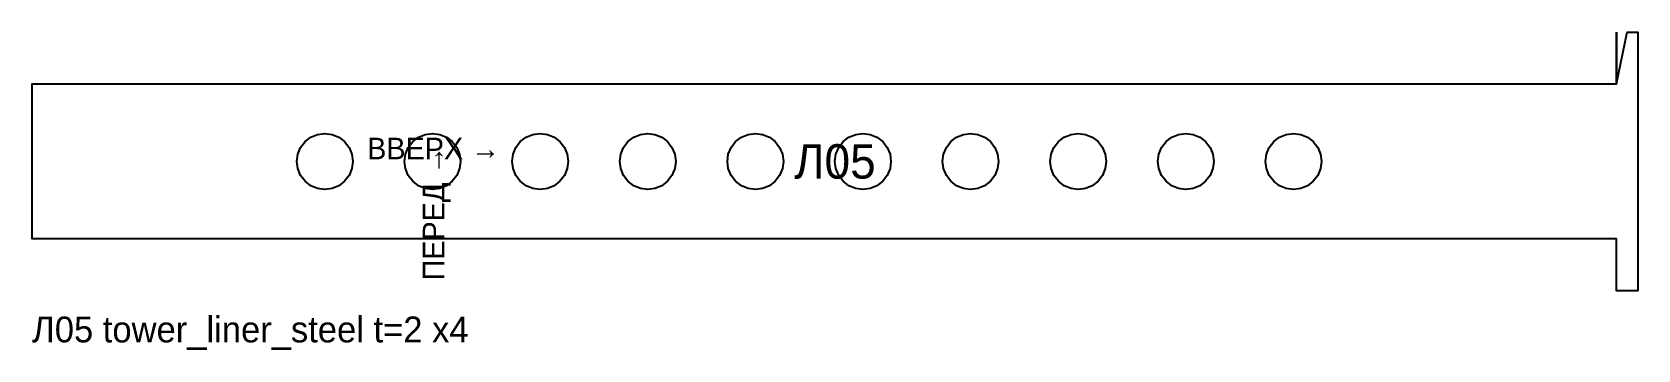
# Model space of a CAD drawing. Header units: millimetres. Extents: x 0 to 373, y -14 to 60.
import ezdxf
from ezdxf.enums import TextEntityAlignment as Align

# ---------------------------------------------------------------- set-up
doc = ezdxf.new("R2010")
doc.units = ezdxf.units.MM

msp = doc.modelspace()

# ---------------------------------------------------------------- linework, layer by layer
at = {"layer": 'CUT'}
for points in [[(368, 60), (368, 54), (368, 48), (370.5, 60), (373, 60), (373, 30), (373, 0), (370.5, 0), (368, 0), (368, 6), (368, 12), (184, 12), (0, 12), (0, 30), (0, 48), (184, 48), (368, 48)], [(74.5, 30), (74.28, 28.32), (73.63, 26.75), (72.6, 25.4), (71.25, 24.37), (69.68, 23.72), (68, 23.5), (66.32, 23.72), (64.75, 24.37), (63.4, 25.4), (62.37, 26.75), (61.72, 28.32), (61.5, 30), (61.72, 31.68), (62.37, 33.25), (63.4, 34.6), (64.75, 35.63), (66.32, 36.28), (68, 36.5), (69.68, 36.28), (71.25, 35.63), (72.6, 34.6), (73.63, 33.25), (74.28, 31.68), (74.5, 30)], [(99.5, 30), (99.28, 28.32), (98.63, 26.75), (97.6, 25.4), (96.25, 24.37), (94.68, 23.72), (93, 23.5), (91.32, 23.72), (89.75, 24.37), (88.4, 25.4), (87.37, 26.75), (86.72, 28.32), (86.5, 30), (86.72, 31.68), (87.37, 33.25), (88.4, 34.6), (89.75, 35.63), (91.32, 36.28), (93, 36.5), (94.68, 36.28), (96.25, 35.63), (97.6, 34.6), (98.63, 33.25), (99.28, 31.68), (99.5, 30)], [(124.5, 30), (124.28, 28.32), (123.63, 26.75), (122.6, 25.4), (121.25, 24.37), (119.68, 23.72), (118, 23.5), (116.32, 23.72), (114.75, 24.37), (113.4, 25.4), (112.37, 26.75), (111.72, 28.32), (111.5, 30), (111.72, 31.68), (112.37, 33.25), (113.4, 34.6), (114.75, 35.63), (116.32, 36.28), (118, 36.5), (119.68, 36.28), (121.25, 35.63), (122.6, 34.6), (123.63, 33.25), (124.28, 31.68), (124.5, 30)], [(149.5, 30), (149.28, 28.32), (148.63, 26.75), (147.6, 25.4), (146.25, 24.37), (144.68, 23.72), (143, 23.5), (141.32, 23.72), (139.75, 24.37), (138.4, 25.4), (137.37, 26.75), (136.72, 28.32), (136.5, 30), (136.72, 31.68), (137.37, 33.25), (138.4, 34.6), (139.75, 35.63), (141.32, 36.28), (143, 36.5), (144.68, 36.28), (146.25, 35.63), (147.6, 34.6), (148.63, 33.25), (149.28, 31.68), (149.5, 30)], [(174.5, 30), (174.28, 28.32), (173.63, 26.75), (172.6, 25.4), (171.25, 24.37), (169.68, 23.72), (168, 23.5), (166.32, 23.72), (164.75, 24.37), (163.4, 25.4), (162.37, 26.75), (161.72, 28.32), (161.5, 30), (161.72, 31.68), (162.37, 33.25), (163.4, 34.6), (164.75, 35.63), (166.32, 36.28), (168, 36.5), (169.68, 36.28), (171.25, 35.63), (172.6, 34.6), (173.63, 33.25), (174.28, 31.68), (174.5, 30)], [(199.5, 30), (199.28, 28.32), (198.63, 26.75), (197.6, 25.4), (196.25, 24.37), (194.68, 23.72), (193, 23.5), (191.32, 23.72), (189.75, 24.37), (188.4, 25.4), (187.37, 26.75), (186.72, 28.32), (186.5, 30), (186.72, 31.68), (187.37, 33.25), (188.4, 34.6), (189.75, 35.63), (191.32, 36.28), (193, 36.5), (194.68, 36.28), (196.25, 35.63), (197.6, 34.6), (198.63, 33.25), (199.28, 31.68), (199.5, 30)], [(224.5, 30), (224.28, 28.32), (223.63, 26.75), (222.6, 25.4), (221.25, 24.37), (219.68, 23.72), (218, 23.5), (216.32, 23.72), (214.75, 24.37), (213.4, 25.4), (212.37, 26.75), (211.72, 28.32), (211.5, 30), (211.72, 31.68), (212.37, 33.25), (213.4, 34.6), (214.75, 35.63), (216.32, 36.28), (218, 36.5), (219.68, 36.28), (221.25, 35.63), (222.6, 34.6), (223.63, 33.25), (224.28, 31.68), (224.5, 30)], [(249.5, 30), (249.28, 28.32), (248.63, 26.75), (247.6, 25.4), (246.25, 24.37), (244.68, 23.72), (243, 23.5), (241.32, 23.72), (239.75, 24.37), (238.4, 25.4), (237.37, 26.75), (236.72, 28.32), (236.5, 30), (236.72, 31.68), (237.37, 33.25), (238.4, 34.6), (239.75, 35.63), (241.32, 36.28), (243, 36.5), (244.68, 36.28), (246.25, 35.63), (247.6, 34.6), (248.63, 33.25), (249.28, 31.68), (249.5, 30)], [(274.5, 30), (274.28, 28.32), (273.63, 26.75), (272.6, 25.4), (271.25, 24.37), (269.68, 23.72), (268, 23.5), (266.32, 23.72), (264.75, 24.37), (263.4, 25.4), (262.37, 26.75), (261.72, 28.32), (261.5, 30), (261.72, 31.68), (262.37, 33.25), (263.4, 34.6), (264.75, 35.63), (266.32, 36.28), (268, 36.5), (269.68, 36.28), (271.25, 35.63), (272.6, 34.6), (273.63, 33.25), (274.28, 31.68), (274.5, 30)], [(299.5, 30), (299.28, 28.32), (298.63, 26.75), (297.6, 25.4), (296.25, 24.37), (294.68, 23.72), (293, 23.5), (291.32, 23.72), (289.75, 24.37), (288.4, 25.4), (287.37, 26.75), (286.72, 28.32), (286.5, 30), (286.72, 31.68), (287.37, 33.25), (288.4, 34.6), (289.75, 35.63), (291.32, 36.28), (293, 36.5), (294.68, 36.28), (296.25, 35.63), (297.6, 34.6), (298.63, 33.25), (299.28, 31.68), (299.5, 30)]]:
    msp.add_lwpolyline(points, close=True, dxfattribs=at)

# ---------------------------------------------------------------- texts
at = {"layer": 'MARK'}
for s, height, p in [('ВВЕРХ →', 5, (93.25, 33)), ('Л05', 8, (186.5, 30))]:
    msp.add_text(s, height=height, dxfattribs=at).set_placement(p, align=Align.MIDDLE_CENTER)
msp.add_text('ПЕРЕД →', height=5, rotation=90, dxfattribs=at).set_placement((93.25, 18), align=Align.MIDDLE_CENTER)
at = {"layer": 'TEXT'}
msp.add_text('Л05 tower_liner_steel t=2 x4', height=6, dxfattribs=at).set_placement((0, -12))

doc.saveas('drawing.dxf')
